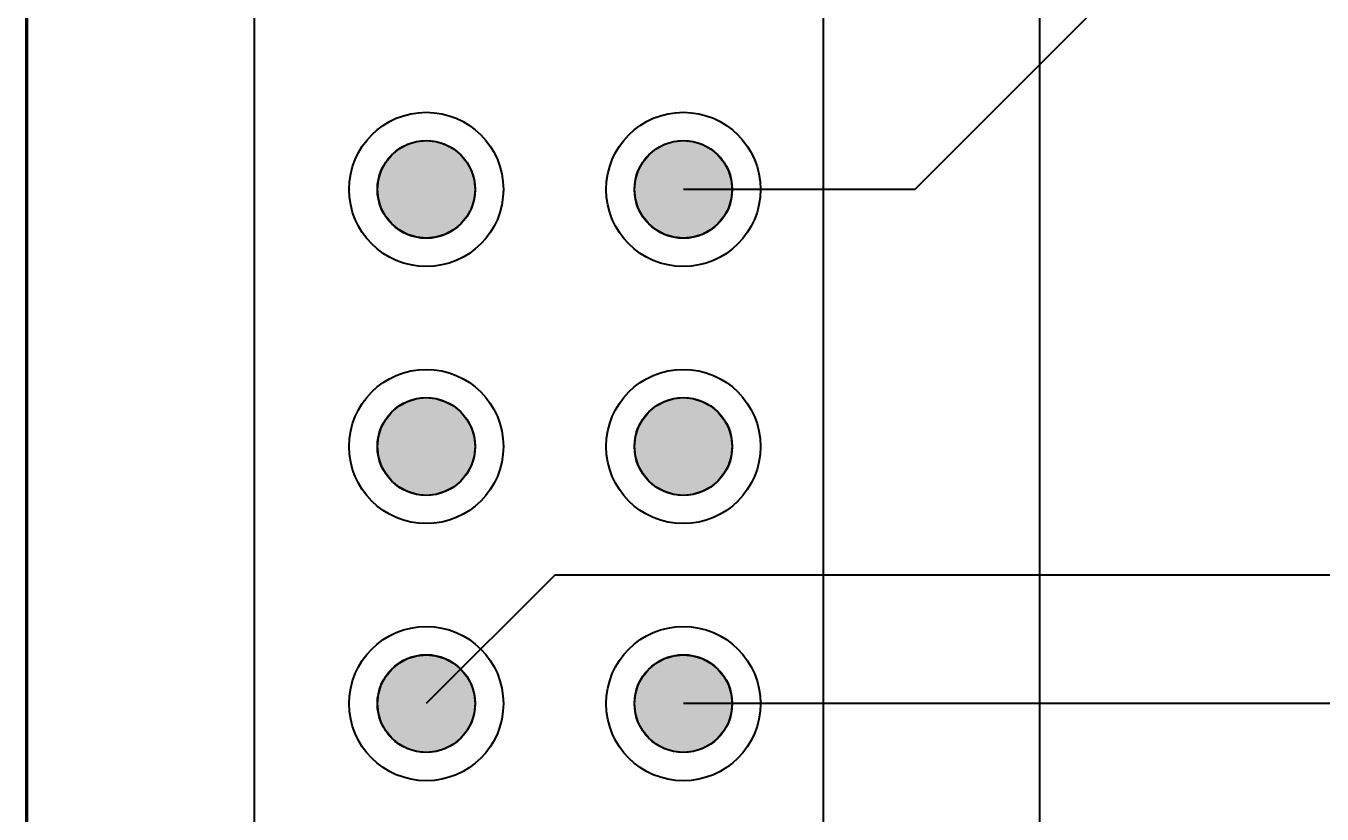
# Model space of a CAD drawing. Header units: millimetres. Extents: x 3 to 68, y 3.3 to 83.4.
# Drawn here: x 2.96 to 15.77, y 48.08 to 55.87 of the extents above; entities that cross this region are included whole.
import ezdxf

# ---------------------------------------------------------------- set-up
doc = ezdxf.new("R2010")
doc.units = ezdxf.units.MM
for name, color, linetype in [('bottom_copper', 7, 'Continuous'), ('bottom_silk', 7, 'Continuous'), ('drill_plated', 7, 'Continuous'), ('outline', 7, 'Continuous'), ('top_copper', 7, 'Continuous'), ('top_silk', 7, 'Continuous')]:
    doc.layers.add(name, color=color, linetype=linetype)

msp = doc.modelspace()

# ---------------------------------------------------------------- hatches: boundary and pattern name
at = {"layer": 'bottom_copper', "lineweight": 40}
for points in [[(7.389, 54.162), (7.362, 54.071), (7.317, 53.988), (7.257, 53.915), (7.184, 53.855), (7.101, 53.81), (7.01, 53.783), (6.916, 53.773), (6.822, 53.783), (6.731, 53.81), (6.648, 53.855), (6.575, 53.915), (6.515, 53.988), (6.47, 54.071), (6.443, 54.162), (6.433, 54.256), (6.443, 54.35), (6.47, 54.441), (6.515, 54.524), (6.575, 54.597), (6.648, 54.657), (6.731, 54.702), (6.822, 54.729), (6.916, 54.739), (7.01, 54.729), (7.101, 54.702), (7.184, 54.657), (7.257, 54.597), (7.317, 54.524), (7.362, 54.441), (7.389, 54.35), (7.399, 54.256), (7.389, 54.162)], [(9.929, 54.162), (9.902, 54.071), (9.857, 53.988), (9.797, 53.915), (9.724, 53.855), (9.641, 53.81), (9.55, 53.783), (9.456, 53.773), (9.362, 53.783), (9.271, 53.81), (9.188, 53.855), (9.115, 53.915), (9.055, 53.988), (9.01, 54.071), (8.983, 54.162), (8.973, 54.256), (8.983, 54.35), (9.01, 54.441), (9.055, 54.524), (9.115, 54.597), (9.188, 54.657), (9.271, 54.702), (9.362, 54.729), (9.456, 54.739), (9.55, 54.729), (9.641, 54.702), (9.724, 54.657), (9.797, 54.597), (9.857, 54.524), (9.902, 54.441), (9.929, 54.35), (9.939, 54.256), (9.929, 54.162)], [(7.389, 51.622), (7.362, 51.531), (7.317, 51.448), (7.257, 51.375), (7.184, 51.315), (7.101, 51.27), (7.01, 51.243), (6.916, 51.233), (6.822, 51.243), (6.731, 51.27), (6.648, 51.315), (6.575, 51.375), (6.515, 51.448), (6.47, 51.531), (6.443, 51.622), (6.433, 51.716), (6.443, 51.81), (6.47, 51.901), (6.515, 51.984), (6.575, 52.057), (6.648, 52.117), (6.731, 52.162), (6.822, 52.189), (6.916, 52.199), (7.01, 52.189), (7.101, 52.162), (7.184, 52.117), (7.257, 52.057), (7.317, 51.984), (7.362, 51.901), (7.389, 51.81), (7.399, 51.716), (7.389, 51.622)], [(9.929, 51.622), (9.902, 51.531), (9.857, 51.448), (9.797, 51.375), (9.724, 51.315), (9.641, 51.27), (9.55, 51.243), (9.456, 51.233), (9.362, 51.243), (9.271, 51.27), (9.188, 51.315), (9.115, 51.375), (9.055, 51.448), (9.01, 51.531), (8.983, 51.622), (8.973, 51.716), (8.983, 51.81), (9.01, 51.901), (9.055, 51.984), (9.115, 52.057), (9.188, 52.117), (9.271, 52.162), (9.362, 52.189), (9.456, 52.199), (9.55, 52.189), (9.641, 52.162), (9.724, 52.117), (9.797, 52.057), (9.857, 51.984), (9.902, 51.901), (9.929, 51.81), (9.939, 51.716), (9.929, 51.622)], [(7.389, 49.082), (7.362, 48.991), (7.317, 48.908), (7.257, 48.835), (7.184, 48.775), (7.101, 48.73), (7.01, 48.703), (6.916, 48.693), (6.822, 48.703), (6.731, 48.73), (6.648, 48.775), (6.575, 48.835), (6.515, 48.908), (6.47, 48.991), (6.443, 49.082), (6.433, 49.176), (6.443, 49.27), (6.47, 49.361), (6.515, 49.444), (6.575, 49.517), (6.648, 49.577), (6.731, 49.622), (6.822, 49.649), (6.916, 49.659), (7.01, 49.649), (7.101, 49.622), (7.184, 49.577), (7.257, 49.517), (7.317, 49.444), (7.362, 49.361), (7.389, 49.27), (7.399, 49.176), (7.389, 49.082)], [(9.929, 49.082), (9.902, 48.991), (9.857, 48.908), (9.797, 48.835), (9.724, 48.775), (9.641, 48.73), (9.55, 48.703), (9.456, 48.693), (9.362, 48.703), (9.271, 48.73), (9.188, 48.775), (9.115, 48.835), (9.055, 48.908), (9.01, 48.991), (8.983, 49.082), (8.973, 49.176), (8.983, 49.27), (9.01, 49.361), (9.055, 49.444), (9.115, 49.517), (9.188, 49.577), (9.271, 49.622), (9.362, 49.649), (9.456, 49.659), (9.55, 49.649), (9.641, 49.622), (9.724, 49.577), (9.797, 49.517), (9.857, 49.444), (9.902, 49.361), (9.929, 49.27), (9.939, 49.176), (9.929, 49.082)]]:
    msp.add_hatch(color=7, dxfattribs=at).paths.add_polyline_path(points, flags=0)
at = {"layer": 'drill_plated', "lineweight": 40}
for points in [[(7.389, 54.162), (7.362, 54.071), (7.317, 53.988), (7.257, 53.915), (7.184, 53.855), (7.101, 53.81), (7.01, 53.783), (6.916, 53.773), (6.822, 53.783), (6.731, 53.81), (6.648, 53.855), (6.575, 53.915), (6.515, 53.988), (6.47, 54.071), (6.443, 54.162), (6.433, 54.256), (6.443, 54.35), (6.47, 54.441), (6.515, 54.524), (6.575, 54.597), (6.648, 54.657), (6.731, 54.702), (6.822, 54.729), (6.916, 54.739), (7.01, 54.729), (7.101, 54.702), (7.184, 54.657), (7.257, 54.597), (7.317, 54.524), (7.362, 54.441), (7.389, 54.35), (7.399, 54.256), (7.389, 54.162)], [(9.929, 54.162), (9.902, 54.071), (9.857, 53.988), (9.797, 53.915), (9.724, 53.855), (9.641, 53.81), (9.55, 53.783), (9.456, 53.773), (9.362, 53.783), (9.271, 53.81), (9.188, 53.855), (9.115, 53.915), (9.055, 53.988), (9.01, 54.071), (8.983, 54.162), (8.973, 54.256), (8.983, 54.35), (9.01, 54.441), (9.055, 54.524), (9.115, 54.597), (9.188, 54.657), (9.271, 54.702), (9.362, 54.729), (9.456, 54.739), (9.55, 54.729), (9.641, 54.702), (9.724, 54.657), (9.797, 54.597), (9.857, 54.524), (9.902, 54.441), (9.929, 54.35), (9.939, 54.256), (9.929, 54.162)], [(7.389, 51.622), (7.362, 51.531), (7.317, 51.448), (7.257, 51.375), (7.184, 51.315), (7.101, 51.27), (7.01, 51.243), (6.916, 51.233), (6.822, 51.243), (6.731, 51.27), (6.648, 51.315), (6.575, 51.375), (6.515, 51.448), (6.47, 51.531), (6.443, 51.622), (6.433, 51.716), (6.443, 51.81), (6.47, 51.901), (6.515, 51.984), (6.575, 52.057), (6.648, 52.117), (6.731, 52.162), (6.822, 52.189), (6.916, 52.199), (7.01, 52.189), (7.101, 52.162), (7.184, 52.117), (7.257, 52.057), (7.317, 51.984), (7.362, 51.901), (7.389, 51.81), (7.399, 51.716), (7.389, 51.622)], [(9.929, 51.622), (9.902, 51.531), (9.857, 51.448), (9.797, 51.375), (9.724, 51.315), (9.641, 51.27), (9.55, 51.243), (9.456, 51.233), (9.362, 51.243), (9.271, 51.27), (9.188, 51.315), (9.115, 51.375), (9.055, 51.448), (9.01, 51.531), (8.983, 51.622), (8.973, 51.716), (8.983, 51.81), (9.01, 51.901), (9.055, 51.984), (9.115, 52.057), (9.188, 52.117), (9.271, 52.162), (9.362, 52.189), (9.456, 52.199), (9.55, 52.189), (9.641, 52.162), (9.724, 52.117), (9.797, 52.057), (9.857, 51.984), (9.902, 51.901), (9.929, 51.81), (9.939, 51.716), (9.929, 51.622)], [(7.389, 49.082), (7.362, 48.991), (7.317, 48.908), (7.257, 48.835), (7.184, 48.775), (7.101, 48.73), (7.01, 48.703), (6.916, 48.693), (6.822, 48.703), (6.731, 48.73), (6.648, 48.775), (6.575, 48.835), (6.515, 48.908), (6.47, 48.991), (6.443, 49.082), (6.433, 49.176), (6.443, 49.27), (6.47, 49.361), (6.515, 49.444), (6.575, 49.517), (6.648, 49.577), (6.731, 49.622), (6.822, 49.649), (6.916, 49.659), (7.01, 49.649), (7.101, 49.622), (7.184, 49.577), (7.257, 49.517), (7.317, 49.444), (7.362, 49.361), (7.389, 49.27), (7.399, 49.176), (7.389, 49.082)], [(9.929, 49.082), (9.902, 48.991), (9.857, 48.908), (9.797, 48.835), (9.724, 48.775), (9.641, 48.73), (9.55, 48.703), (9.456, 48.693), (9.362, 48.703), (9.271, 48.73), (9.188, 48.775), (9.115, 48.835), (9.055, 48.908), (9.01, 48.991), (8.983, 49.082), (8.973, 49.176), (8.983, 49.27), (9.01, 49.361), (9.055, 49.444), (9.115, 49.517), (9.188, 49.577), (9.271, 49.622), (9.362, 49.649), (9.456, 49.659), (9.55, 49.649), (9.641, 49.622), (9.724, 49.577), (9.797, 49.517), (9.857, 49.444), (9.902, 49.361), (9.929, 49.27), (9.939, 49.176), (9.929, 49.082)]]:
    msp.add_hatch(color=7, dxfattribs=at).paths.add_polyline_path(points, flags=0)
at = {"layer": 'top_copper', "lineweight": 40}
for points in [[(7.389, 54.162), (7.362, 54.071), (7.317, 53.988), (7.257, 53.915), (7.184, 53.855), (7.101, 53.81), (7.01, 53.783), (6.916, 53.773), (6.822, 53.783), (6.731, 53.81), (6.648, 53.855), (6.575, 53.915), (6.515, 53.988), (6.47, 54.071), (6.443, 54.162), (6.433, 54.256), (6.443, 54.35), (6.47, 54.441), (6.515, 54.524), (6.575, 54.597), (6.648, 54.657), (6.731, 54.702), (6.822, 54.729), (6.916, 54.739), (7.01, 54.729), (7.101, 54.702), (7.184, 54.657), (7.257, 54.597), (7.317, 54.524), (7.362, 54.441), (7.389, 54.35), (7.399, 54.256), (7.389, 54.162)], [(9.929, 54.162), (9.902, 54.071), (9.857, 53.988), (9.797, 53.915), (9.724, 53.855), (9.641, 53.81), (9.55, 53.783), (9.456, 53.773), (9.362, 53.783), (9.271, 53.81), (9.188, 53.855), (9.115, 53.915), (9.055, 53.988), (9.01, 54.071), (8.983, 54.162), (8.973, 54.256), (8.983, 54.35), (9.01, 54.441), (9.055, 54.524), (9.115, 54.597), (9.188, 54.657), (9.271, 54.702), (9.362, 54.729), (9.456, 54.739), (9.55, 54.729), (9.641, 54.702), (9.724, 54.657), (9.797, 54.597), (9.857, 54.524), (9.902, 54.441), (9.929, 54.35), (9.939, 54.256), (9.929, 54.162)], [(7.389, 51.622), (7.362, 51.531), (7.317, 51.448), (7.257, 51.375), (7.184, 51.315), (7.101, 51.27), (7.01, 51.243), (6.916, 51.233), (6.822, 51.243), (6.731, 51.27), (6.648, 51.315), (6.575, 51.375), (6.515, 51.448), (6.47, 51.531), (6.443, 51.622), (6.433, 51.716), (6.443, 51.81), (6.47, 51.901), (6.515, 51.984), (6.575, 52.057), (6.648, 52.117), (6.731, 52.162), (6.822, 52.189), (6.916, 52.199), (7.01, 52.189), (7.101, 52.162), (7.184, 52.117), (7.257, 52.057), (7.317, 51.984), (7.362, 51.901), (7.389, 51.81), (7.399, 51.716), (7.389, 51.622)], [(9.929, 51.622), (9.902, 51.531), (9.857, 51.448), (9.797, 51.375), (9.724, 51.315), (9.641, 51.27), (9.55, 51.243), (9.456, 51.233), (9.362, 51.243), (9.271, 51.27), (9.188, 51.315), (9.115, 51.375), (9.055, 51.448), (9.01, 51.531), (8.983, 51.622), (8.973, 51.716), (8.983, 51.81), (9.01, 51.901), (9.055, 51.984), (9.115, 52.057), (9.188, 52.117), (9.271, 52.162), (9.362, 52.189), (9.456, 52.199), (9.55, 52.189), (9.641, 52.162), (9.724, 52.117), (9.797, 52.057), (9.857, 51.984), (9.902, 51.901), (9.929, 51.81), (9.939, 51.716), (9.929, 51.622)], [(7.389, 49.082), (7.362, 48.991), (7.317, 48.908), (7.257, 48.835), (7.184, 48.775), (7.101, 48.73), (7.01, 48.703), (6.916, 48.693), (6.822, 48.703), (6.731, 48.73), (6.648, 48.775), (6.575, 48.835), (6.515, 48.908), (6.47, 48.991), (6.443, 49.082), (6.433, 49.176), (6.443, 49.27), (6.47, 49.361), (6.515, 49.444), (6.575, 49.517), (6.648, 49.577), (6.731, 49.622), (6.822, 49.649), (6.916, 49.659), (7.01, 49.649), (7.101, 49.622), (7.184, 49.577), (7.257, 49.517), (7.317, 49.444), (7.362, 49.361), (7.389, 49.27), (7.399, 49.176), (7.389, 49.082)], [(9.929, 49.082), (9.902, 48.991), (9.857, 48.908), (9.797, 48.835), (9.724, 48.775), (9.641, 48.73), (9.55, 48.703), (9.456, 48.693), (9.362, 48.703), (9.271, 48.73), (9.188, 48.775), (9.115, 48.835), (9.055, 48.908), (9.01, 48.991), (8.983, 49.082), (8.973, 49.176), (8.983, 49.27), (9.01, 49.361), (9.055, 49.444), (9.115, 49.517), (9.188, 49.577), (9.271, 49.622), (9.362, 49.649), (9.456, 49.659), (9.55, 49.649), (9.641, 49.622), (9.724, 49.577), (9.797, 49.517), (9.857, 49.444), (9.902, 49.361), (9.929, 49.27), (9.939, 49.176), (9.929, 49.082)]]:
    msp.add_hatch(color=7, dxfattribs=at).paths.add_polyline_path(points, flags=0)

# ---------------------------------------------------------------- linework, layer by layer
at = {"layer": 'bottom_copper', "color": 7, "lineweight": 40}
for points in [[(7.389, 54.162), (7.362, 54.071), (7.317, 53.988), (7.257, 53.915), (7.184, 53.855), (7.101, 53.81), (7.01, 53.783), (6.916, 53.773), (6.822, 53.783), (6.731, 53.81), (6.648, 53.855), (6.575, 53.915), (6.515, 53.988), (6.47, 54.071), (6.443, 54.162), (6.433, 54.256), (6.443, 54.35), (6.47, 54.441), (6.515, 54.524), (6.575, 54.597), (6.648, 54.657), (6.731, 54.702), (6.822, 54.729), (6.916, 54.739), (7.01, 54.729), (7.101, 54.702), (7.184, 54.657), (7.257, 54.597), (7.317, 54.524), (7.362, 54.441), (7.389, 54.35), (7.399, 54.256), (7.389, 54.162)], [(9.929, 54.162), (9.902, 54.071), (9.857, 53.988), (9.797, 53.915), (9.724, 53.855), (9.641, 53.81), (9.55, 53.783), (9.456, 53.773), (9.362, 53.783), (9.271, 53.81), (9.188, 53.855), (9.115, 53.915), (9.055, 53.988), (9.01, 54.071), (8.983, 54.162), (8.973, 54.256), (8.983, 54.35), (9.01, 54.441), (9.055, 54.524), (9.115, 54.597), (9.188, 54.657), (9.271, 54.702), (9.362, 54.729), (9.456, 54.739), (9.55, 54.729), (9.641, 54.702), (9.724, 54.657), (9.797, 54.597), (9.857, 54.524), (9.902, 54.441), (9.929, 54.35), (9.939, 54.256), (9.929, 54.162)], [(7.389, 51.622), (7.362, 51.531), (7.317, 51.448), (7.257, 51.375), (7.184, 51.315), (7.101, 51.27), (7.01, 51.243), (6.916, 51.233), (6.822, 51.243), (6.731, 51.27), (6.648, 51.315), (6.575, 51.375), (6.515, 51.448), (6.47, 51.531), (6.443, 51.622), (6.433, 51.716), (6.443, 51.81), (6.47, 51.901), (6.515, 51.984), (6.575, 52.057), (6.648, 52.117), (6.731, 52.162), (6.822, 52.189), (6.916, 52.199), (7.01, 52.189), (7.101, 52.162), (7.184, 52.117), (7.257, 52.057), (7.317, 51.984), (7.362, 51.901), (7.389, 51.81), (7.399, 51.716), (7.389, 51.622)], [(9.929, 51.622), (9.902, 51.531), (9.857, 51.448), (9.797, 51.375), (9.724, 51.315), (9.641, 51.27), (9.55, 51.243), (9.456, 51.233), (9.362, 51.243), (9.271, 51.27), (9.188, 51.315), (9.115, 51.375), (9.055, 51.448), (9.01, 51.531), (8.983, 51.622), (8.973, 51.716), (8.983, 51.81), (9.01, 51.901), (9.055, 51.984), (9.115, 52.057), (9.188, 52.117), (9.271, 52.162), (9.362, 52.189), (9.456, 52.199), (9.55, 52.189), (9.641, 52.162), (9.724, 52.117), (9.797, 52.057), (9.857, 51.984), (9.902, 51.901), (9.929, 51.81), (9.939, 51.716), (9.929, 51.622)], [(7.389, 49.082), (7.362, 48.991), (7.317, 48.908), (7.257, 48.835), (7.184, 48.775), (7.101, 48.73), (7.01, 48.703), (6.916, 48.693), (6.822, 48.703), (6.731, 48.73), (6.648, 48.775), (6.575, 48.835), (6.515, 48.908), (6.47, 48.991), (6.443, 49.082), (6.433, 49.176), (6.443, 49.27), (6.47, 49.361), (6.515, 49.444), (6.575, 49.517), (6.648, 49.577), (6.731, 49.622), (6.822, 49.649), (6.916, 49.659), (7.01, 49.649), (7.101, 49.622), (7.184, 49.577), (7.257, 49.517), (7.317, 49.444), (7.362, 49.361), (7.389, 49.27), (7.399, 49.176), (7.389, 49.082)], [(9.929, 49.082), (9.902, 48.991), (9.857, 48.908), (9.797, 48.835), (9.724, 48.775), (9.641, 48.73), (9.55, 48.703), (9.456, 48.693), (9.362, 48.703), (9.271, 48.73), (9.188, 48.775), (9.115, 48.835), (9.055, 48.908), (9.01, 48.991), (8.983, 49.082), (8.973, 49.176), (8.983, 49.27), (9.01, 49.361), (9.055, 49.444), (9.115, 49.517), (9.188, 49.577), (9.271, 49.622), (9.362, 49.649), (9.456, 49.659), (9.55, 49.649), (9.641, 49.622), (9.724, 49.577), (9.797, 49.517), (9.857, 49.444), (9.902, 49.361), (9.929, 49.27), (9.939, 49.176), (9.929, 49.082)]]:
    msp.add_lwpolyline(points, close=True, dxfattribs=at)
for centre, major_axis in [((6.916, 54.256), (0.762, 0)), ((9.456, 54.256), (0.762, 0)), ((6.916, 54.256), (0.483, 0)), ((9.456, 54.256), (0.483, 0)), ((6.916, 51.716), (0.762, 0)), ((9.456, 51.716), (0.762, 0)), ((6.916, 51.716), (0.483, 0)), ((9.456, 51.716), (0.483, 0)), ((6.916, 49.176), (0.762, 0)), ((9.456, 49.176), (0.762, 0)), ((6.916, 49.176), (0.483, 0)), ((9.456, 49.176), (0.483, 0))]:
    msp.add_ellipse(centre, major_axis=major_axis, ratio=1, dxfattribs=at)
at = {"layer": 'bottom_silk', "color": 7, "lineweight": 40}
for p, q in [((2.974, 83.364), (2.974, 3.364)), ((5.214, 65.686), (5.214, 27.586)), ((10.838, 65.696), (10.838, 27.596))]:
    msp.add_line(p, q, dxfattribs=at)
at = {"layer": 'drill_plated', "color": 7, "lineweight": 40}
for points in [[(7.389, 54.162), (7.362, 54.071), (7.317, 53.988), (7.257, 53.915), (7.184, 53.855), (7.101, 53.81), (7.01, 53.783), (6.916, 53.773), (6.822, 53.783), (6.731, 53.81), (6.648, 53.855), (6.575, 53.915), (6.515, 53.988), (6.47, 54.071), (6.443, 54.162), (6.433, 54.256), (6.443, 54.35), (6.47, 54.441), (6.515, 54.524), (6.575, 54.597), (6.648, 54.657), (6.731, 54.702), (6.822, 54.729), (6.916, 54.739), (7.01, 54.729), (7.101, 54.702), (7.184, 54.657), (7.257, 54.597), (7.317, 54.524), (7.362, 54.441), (7.389, 54.35), (7.399, 54.256), (7.389, 54.162)], [(9.929, 54.162), (9.902, 54.071), (9.857, 53.988), (9.797, 53.915), (9.724, 53.855), (9.641, 53.81), (9.55, 53.783), (9.456, 53.773), (9.362, 53.783), (9.271, 53.81), (9.188, 53.855), (9.115, 53.915), (9.055, 53.988), (9.01, 54.071), (8.983, 54.162), (8.973, 54.256), (8.983, 54.35), (9.01, 54.441), (9.055, 54.524), (9.115, 54.597), (9.188, 54.657), (9.271, 54.702), (9.362, 54.729), (9.456, 54.739), (9.55, 54.729), (9.641, 54.702), (9.724, 54.657), (9.797, 54.597), (9.857, 54.524), (9.902, 54.441), (9.929, 54.35), (9.939, 54.256), (9.929, 54.162)], [(7.389, 51.622), (7.362, 51.531), (7.317, 51.448), (7.257, 51.375), (7.184, 51.315), (7.101, 51.27), (7.01, 51.243), (6.916, 51.233), (6.822, 51.243), (6.731, 51.27), (6.648, 51.315), (6.575, 51.375), (6.515, 51.448), (6.47, 51.531), (6.443, 51.622), (6.433, 51.716), (6.443, 51.81), (6.47, 51.901), (6.515, 51.984), (6.575, 52.057), (6.648, 52.117), (6.731, 52.162), (6.822, 52.189), (6.916, 52.199), (7.01, 52.189), (7.101, 52.162), (7.184, 52.117), (7.257, 52.057), (7.317, 51.984), (7.362, 51.901), (7.389, 51.81), (7.399, 51.716), (7.389, 51.622)], [(9.929, 51.622), (9.902, 51.531), (9.857, 51.448), (9.797, 51.375), (9.724, 51.315), (9.641, 51.27), (9.55, 51.243), (9.456, 51.233), (9.362, 51.243), (9.271, 51.27), (9.188, 51.315), (9.115, 51.375), (9.055, 51.448), (9.01, 51.531), (8.983, 51.622), (8.973, 51.716), (8.983, 51.81), (9.01, 51.901), (9.055, 51.984), (9.115, 52.057), (9.188, 52.117), (9.271, 52.162), (9.362, 52.189), (9.456, 52.199), (9.55, 52.189), (9.641, 52.162), (9.724, 52.117), (9.797, 52.057), (9.857, 51.984), (9.902, 51.901), (9.929, 51.81), (9.939, 51.716), (9.929, 51.622)], [(7.389, 49.082), (7.362, 48.991), (7.317, 48.908), (7.257, 48.835), (7.184, 48.775), (7.101, 48.73), (7.01, 48.703), (6.916, 48.693), (6.822, 48.703), (6.731, 48.73), (6.648, 48.775), (6.575, 48.835), (6.515, 48.908), (6.47, 48.991), (6.443, 49.082), (6.433, 49.176), (6.443, 49.27), (6.47, 49.361), (6.515, 49.444), (6.575, 49.517), (6.648, 49.577), (6.731, 49.622), (6.822, 49.649), (6.916, 49.659), (7.01, 49.649), (7.101, 49.622), (7.184, 49.577), (7.257, 49.517), (7.317, 49.444), (7.362, 49.361), (7.389, 49.27), (7.399, 49.176), (7.389, 49.082)], [(9.929, 49.082), (9.902, 48.991), (9.857, 48.908), (9.797, 48.835), (9.724, 48.775), (9.641, 48.73), (9.55, 48.703), (9.456, 48.693), (9.362, 48.703), (9.271, 48.73), (9.188, 48.775), (9.115, 48.835), (9.055, 48.908), (9.01, 48.991), (8.983, 49.082), (8.973, 49.176), (8.983, 49.27), (9.01, 49.361), (9.055, 49.444), (9.115, 49.517), (9.188, 49.577), (9.271, 49.622), (9.362, 49.649), (9.456, 49.659), (9.55, 49.649), (9.641, 49.622), (9.724, 49.577), (9.797, 49.517), (9.857, 49.444), (9.902, 49.361), (9.929, 49.27), (9.939, 49.176), (9.929, 49.082)]]:
    msp.add_lwpolyline(points, close=True, dxfattribs=at)
for centre in [(6.916, 54.256), (9.456, 54.256), (6.916, 51.716), (9.456, 51.716), (6.916, 49.176), (9.456, 49.176)]:
    msp.add_ellipse(centre, major_axis=(0.483, 0), ratio=1, dxfattribs=at)
at = {"layer": 'outline', "color": 7, "lineweight": 40}
msp.add_line((2.974, 3.364), (2.974, 83.364), dxfattribs=at)
at = {"layer": 'top_copper', "color": 7, "lineweight": 40}
for p, q in [((15.552, 58.066), (11.742, 54.256)), ((11.742, 54.256), (9.456, 54.256)), ((8.186, 50.446), (6.916, 49.176)), ((21.394, 50.446), (8.186, 50.446)), ((21.394, 49.176), (9.456, 49.176))]:
    msp.add_line(p, q, dxfattribs=at)
for points in [[(7.389, 54.162), (7.362, 54.071), (7.317, 53.988), (7.257, 53.915), (7.184, 53.855), (7.101, 53.81), (7.01, 53.783), (6.916, 53.773), (6.822, 53.783), (6.731, 53.81), (6.648, 53.855), (6.575, 53.915), (6.515, 53.988), (6.47, 54.071), (6.443, 54.162), (6.433, 54.256), (6.443, 54.35), (6.47, 54.441), (6.515, 54.524), (6.575, 54.597), (6.648, 54.657), (6.731, 54.702), (6.822, 54.729), (6.916, 54.739), (7.01, 54.729), (7.101, 54.702), (7.184, 54.657), (7.257, 54.597), (7.317, 54.524), (7.362, 54.441), (7.389, 54.35), (7.399, 54.256), (7.389, 54.162)], [(9.929, 54.162), (9.902, 54.071), (9.857, 53.988), (9.797, 53.915), (9.724, 53.855), (9.641, 53.81), (9.55, 53.783), (9.456, 53.773), (9.362, 53.783), (9.271, 53.81), (9.188, 53.855), (9.115, 53.915), (9.055, 53.988), (9.01, 54.071), (8.983, 54.162), (8.973, 54.256), (8.983, 54.35), (9.01, 54.441), (9.055, 54.524), (9.115, 54.597), (9.188, 54.657), (9.271, 54.702), (9.362, 54.729), (9.456, 54.739), (9.55, 54.729), (9.641, 54.702), (9.724, 54.657), (9.797, 54.597), (9.857, 54.524), (9.902, 54.441), (9.929, 54.35), (9.939, 54.256), (9.929, 54.162)], [(7.389, 51.622), (7.362, 51.531), (7.317, 51.448), (7.257, 51.375), (7.184, 51.315), (7.101, 51.27), (7.01, 51.243), (6.916, 51.233), (6.822, 51.243), (6.731, 51.27), (6.648, 51.315), (6.575, 51.375), (6.515, 51.448), (6.47, 51.531), (6.443, 51.622), (6.433, 51.716), (6.443, 51.81), (6.47, 51.901), (6.515, 51.984), (6.575, 52.057), (6.648, 52.117), (6.731, 52.162), (6.822, 52.189), (6.916, 52.199), (7.01, 52.189), (7.101, 52.162), (7.184, 52.117), (7.257, 52.057), (7.317, 51.984), (7.362, 51.901), (7.389, 51.81), (7.399, 51.716), (7.389, 51.622)], [(9.929, 51.622), (9.902, 51.531), (9.857, 51.448), (9.797, 51.375), (9.724, 51.315), (9.641, 51.27), (9.55, 51.243), (9.456, 51.233), (9.362, 51.243), (9.271, 51.27), (9.188, 51.315), (9.115, 51.375), (9.055, 51.448), (9.01, 51.531), (8.983, 51.622), (8.973, 51.716), (8.983, 51.81), (9.01, 51.901), (9.055, 51.984), (9.115, 52.057), (9.188, 52.117), (9.271, 52.162), (9.362, 52.189), (9.456, 52.199), (9.55, 52.189), (9.641, 52.162), (9.724, 52.117), (9.797, 52.057), (9.857, 51.984), (9.902, 51.901), (9.929, 51.81), (9.939, 51.716), (9.929, 51.622)], [(7.389, 49.082), (7.362, 48.991), (7.317, 48.908), (7.257, 48.835), (7.184, 48.775), (7.101, 48.73), (7.01, 48.703), (6.916, 48.693), (6.822, 48.703), (6.731, 48.73), (6.648, 48.775), (6.575, 48.835), (6.515, 48.908), (6.47, 48.991), (6.443, 49.082), (6.433, 49.176), (6.443, 49.27), (6.47, 49.361), (6.515, 49.444), (6.575, 49.517), (6.648, 49.577), (6.731, 49.622), (6.822, 49.649), (6.916, 49.659), (7.01, 49.649), (7.101, 49.622), (7.184, 49.577), (7.257, 49.517), (7.317, 49.444), (7.362, 49.361), (7.389, 49.27), (7.399, 49.176), (7.389, 49.082)], [(9.929, 49.082), (9.902, 48.991), (9.857, 48.908), (9.797, 48.835), (9.724, 48.775), (9.641, 48.73), (9.55, 48.703), (9.456, 48.693), (9.362, 48.703), (9.271, 48.73), (9.188, 48.775), (9.115, 48.835), (9.055, 48.908), (9.01, 48.991), (8.983, 49.082), (8.973, 49.176), (8.983, 49.27), (9.01, 49.361), (9.055, 49.444), (9.115, 49.517), (9.188, 49.577), (9.271, 49.622), (9.362, 49.649), (9.456, 49.659), (9.55, 49.649), (9.641, 49.622), (9.724, 49.577), (9.797, 49.517), (9.857, 49.444), (9.902, 49.361), (9.929, 49.27), (9.939, 49.176), (9.929, 49.082)]]:
    msp.add_lwpolyline(points, close=True, dxfattribs=at)
for centre, major_axis in [((6.916, 54.256), (0.762, 0)), ((9.456, 54.256), (0.762, 0)), ((6.916, 54.256), (0.483, 0)), ((9.456, 54.256), (0.483, 0)), ((6.916, 51.716), (0.762, 0)), ((9.456, 51.716), (0.762, 0)), ((6.916, 51.716), (0.483, 0)), ((9.456, 51.716), (0.483, 0)), ((6.916, 49.176), (0.762, 0)), ((9.456, 49.176), (0.762, 0)), ((6.916, 49.176), (0.483, 0)), ((9.456, 49.176), (0.483, 0))]:
    msp.add_ellipse(centre, major_axis=major_axis, ratio=1, dxfattribs=at)
at = {"layer": 'top_silk', "color": 7, "lineweight": 40}
for p, q in [((2.96, 83.34), (2.96, 3.34)), ((2.96, 83.34), (2.96, 3.34)), ((12.974, 83.334), (12.974, 3.334))]:
    msp.add_line(p, q, dxfattribs=at)

doc.saveas('drawing.dxf')
